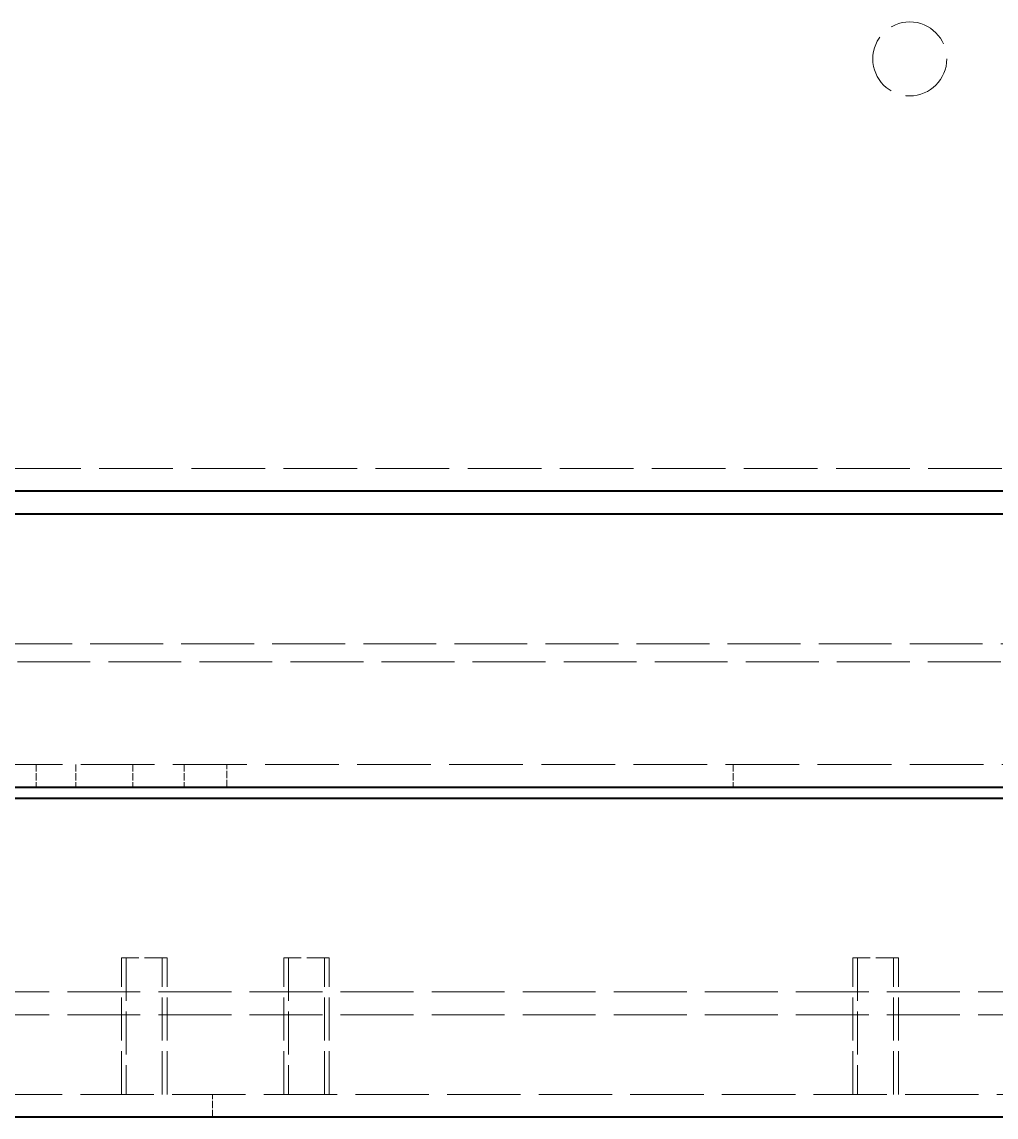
# Model space of a CAD drawing. Header units: millimetres. Extents: x 0 to 2523, y 0 to 1782.
# Drawn here: x 887.3 to 972.9, y 1422.2 to 1518.4 of the extents above; entities that cross this region are included whole.
import ezdxf

# ---------------------------------------------------------------- set-up
doc = ezdxf.new("R2010")
doc.units = ezdxf.units.MM
doc.header["$LTSCALE"] = 3
doc.linetypes.add('DASHED', pattern=[0.2067, 0.1654, -0.0413])
doc.layers.add('가려진 것(ISO)', color=2, linetype='DASHED', lineweight=18)
doc.layers.add('가시적인 것(ISO)', color=3, linetype='Continuous', lineweight=40)

msp = doc.modelspace()

# ---------------------------------------------------------------- linework, layer by layer
at = {"layer": '가려진 것(ISO)', "ltscale": 13.047749}
for p, q in [((1143.2766, 1479.1807), (787.2766, 1479.1807)), ((787.2766, 1453.1807), (1143.2766, 1453.1807))]:
    msp.add_line(p, q, dxfattribs=at)
at = {"layer": '가려진 것(ISO)', "ltscale": 12.901145}
for p, q in [((813.2766, 1463.7807), (1117.2766, 1463.7807)), ((1117.2766, 1462.1807), (813.2766, 1462.1807)), ((835.2766, 1433.1807), (1091.2766, 1433.1807)), ((835.2766, 1431.1807), (1091.2766, 1431.1807))]:
    msp.add_line(p, q, dxfattribs=at)
at = {"layer": '가려진 것(ISO)', "ltscale": 1.269698}
for p, q in [((888.5266, 1453.1807), (888.5266, 1451.1807)), ((892.0266, 1453.1807), (892.0266, 1451.1807)), ((897.0266, 1453.1807), (897.0266, 1451.1807)), ((901.5266, 1453.1807), (901.5266, 1451.1807)), ((905.2766, 1451.1807), (905.2766, 1453.1807)), ((949.7766, 1453.1807), (949.7766, 1451.1807)), ((904.0266, 1422.1807), (904.0266, 1424.1807))]:
    msp.add_line(p, q, dxfattribs=at)
at = {"layer": '가려진 것(ISO)', "ltscale": 3.989087}
for p, q in [((900.0266, 1436.1807), (896.0266, 1436.1807)), ((914.2766, 1436.1807), (910.2766, 1436.1807)), ((964.2766, 1436.1807), (960.2766, 1436.1807))]:
    msp.add_line(p, q, dxfattribs=at)
at = {"layer": '가려진 것(ISO)', "ltscale": 7.618686}
for p, q in [((896.0266, 1424.1807), (896.0266, 1436.1807)), ((896.4446, 1436.1807), (896.4446, 1424.1807)), ((899.6086, 1424.1807), (899.6086, 1436.1807)), ((900.0266, 1424.1807), (900.0266, 1436.1807)), ((910.2766, 1424.1807), (910.2766, 1436.1807)), ((910.6946, 1436.1807), (910.6946, 1424.1807)), ((913.8586, 1424.1807), (913.8586, 1436.1807)), ((914.2766, 1424.1807), (914.2766, 1436.1807)), ((960.2766, 1424.1807), (960.2766, 1436.1807)), ((960.6946, 1436.1807), (960.6946, 1424.1807)), ((963.8586, 1424.1807), (963.8586, 1436.1807)), ((964.2766, 1424.1807), (964.2766, 1436.1807))]:
    msp.add_line(p, q, dxfattribs=at)
at = {"layer": '가려진 것(ISO)', "ltscale": 12.986021}
msp.add_line((1116.2766, 1424.1807), (810.2766, 1424.1807), dxfattribs=at)
at = {"layer": '가려진 것(ISO)', "ltscale": 10.976913}
msp.add_circle((965.2766, 1515.1807), 3.25, dxfattribs=at)
at = {"layer": '가시적인 것(ISO)'}
for p, q in [((1145.2766, 1477.1807), (785.2766, 1477.1807)), ((1145.2766, 1475.1807), (785.2766, 1475.1807)), ((785.2766, 1451.1807), (1145.2766, 1451.1807)), ((1118.2766, 1450.1807), (859.2766, 1450.1807)), ((1118.2766, 1422.1807), (808.2766, 1422.1807))]:
    msp.add_line(p, q, dxfattribs=at)

doc.saveas('drawing.dxf')
